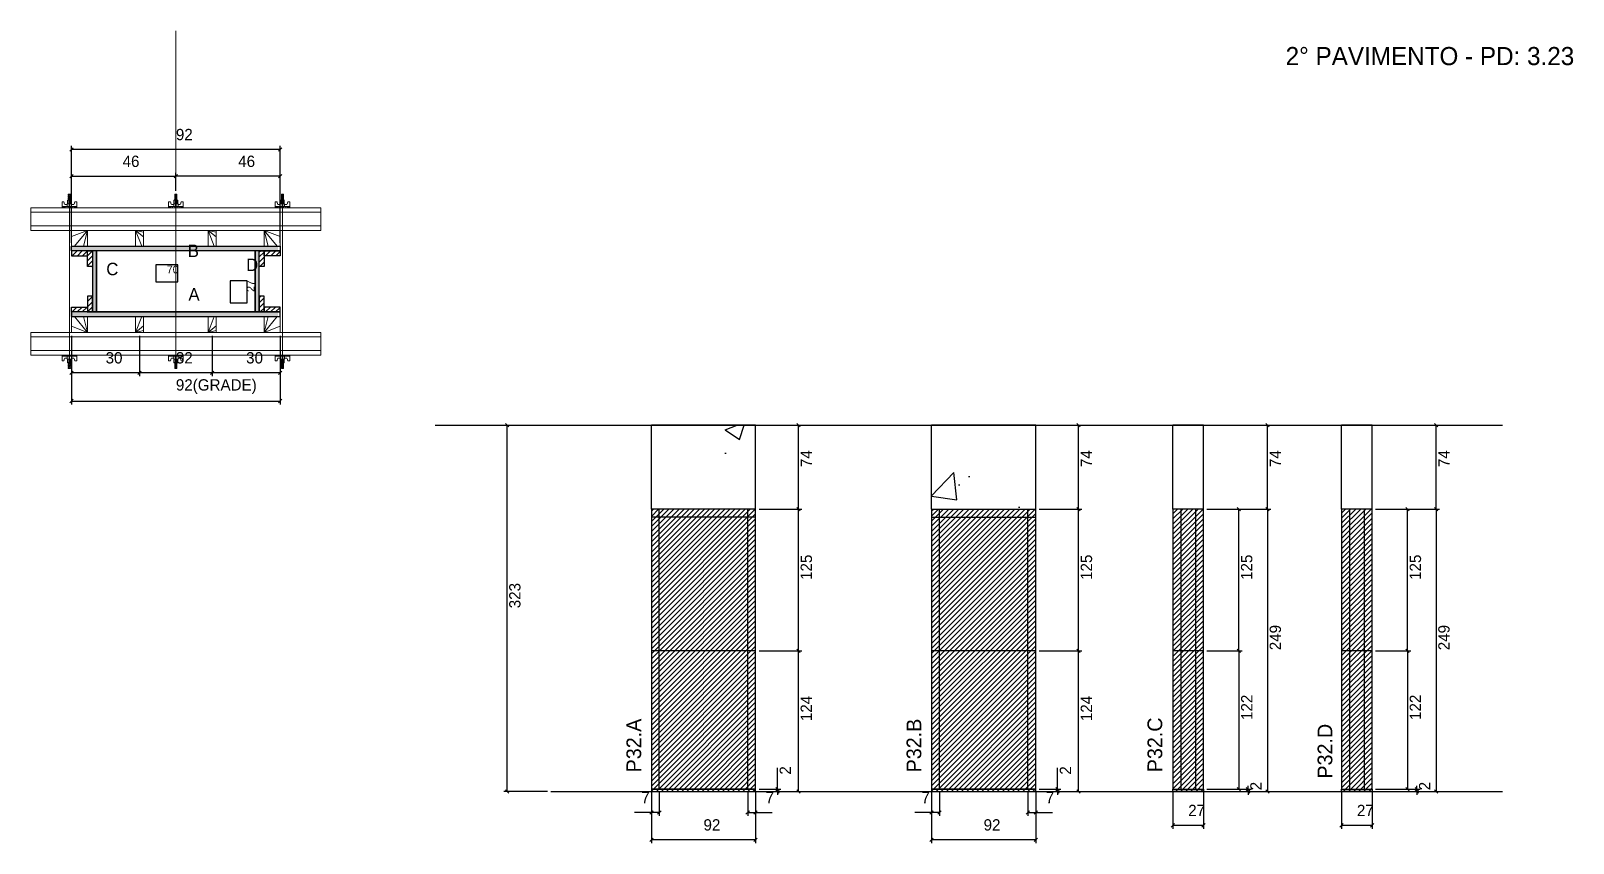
# Model space of a CAD drawing. Header units: metres. Extents: x 1918 to 3279, y 1598 to 2314.
import ezdxf

# ---------------------------------------------------------------- set-up
doc = ezdxf.new("R2010")
doc.units = ezdxf.units.M
for name, color, linetype in [('CHAPA', 7, 'Continuous'), ('COTA', 7, 'Continuous'), ('Hachura', 7, 'Continuous'), ('Madeira', 7, 'Continuous'), ('NIVEL 2° PAV.', 7, 'Continuous'), ('NOMENCLATURA', 7, 'Continuous'), ('Nível', 7, 'Continuous'), ('Painéis', 7, 'Continuous'), ('Perfil Metálico', 7, 'Continuous'), ('SARR_2.2x7', 7, 'Continuous'), ('SARRAFO', 7, 'Continuous'), ('Texto Seção', 7, 'Continuous'), ('TEXTO_GERAL', 7, 'Continuous')]:
    doc.layers.add(name, color=color, linetype=linetype)

msp = doc.modelspace()

# ---------------------------------------------------------------- hatches: boundary and pattern name
at = {"layer": 'COTA'}
h = msp.add_hatch(dxfattribs=at)
h.set_pattern_fill('AR-CONC')
h.paths.add_polyline_path([(2465.5, 1892.7), (2557.5, 1892.7), (2557.5, 1966.7), (2465.5, 1966.7), (2465.5, 1892.7)])
h = msp.add_hatch(dxfattribs=at)
h.set_pattern_fill('AR-CONC')
h.paths.add_polyline_path([(2712.7, 1892.7), (2804.7, 1892.7), (2804.7, 1966.7), (2712.7, 1966.7), (2712.7, 1892.7)])
h = msp.add_hatch(dxfattribs=at)
h.set_pattern_fill('AR-CONC')
h.paths.add_polyline_path([(2952.7, 1892.7), (2952.7, 1966.7), (2925.7, 1966.7), (2925.7, 1892.7), (2952.7, 1892.7)])
h = msp.add_hatch(dxfattribs=at)
h.set_pattern_fill('AR-CONC')
h.paths.add_polyline_path([(3101.6, 1892.7), (3101.6, 1966.7), (3074.6, 1966.7), (3074.6, 1892.7), (3101.6, 1892.7)])
at = {"layer": 'Hachura'}
h = msp.add_hatch(color=7, dxfattribs=at)
h.dxf.hatch_style = 1
h.paths.add_polyline_path([(1951.9, 2120.5), (1951.9, 2124.5), (2135.9, 2124.5), (2135.9, 2120.5), (1951.9, 2120.5)])
h = msp.add_hatch(dxfattribs=at)
h.set_pattern_fill('ANSI31')
h.paths.add_polyline_path([(1967.9, 2120.5), (1967.9, 2116.1), (1953.9, 2116.1), (1953.9, 2120.5), (1967.9, 2120.5)])
h = msp.add_hatch(dxfattribs=at)
h.set_pattern_fill('ANSI31')
h.paths.add_polyline_path([(1972.3, 2120.5), (1967.9, 2120.5), (1967.9, 2106.5), (1972.3, 2106.5), (1972.3, 2120.5)])
h = msp.add_hatch(color=7, dxfattribs=at)
h.dxf.hatch_style = 1
h.paths.add_polyline_path([(1975.9, 2120.5), (1972.3, 2120.5), (1972.3, 2066.5), (1975.9, 2066.5), (1975.9, 2120.5)])
h = msp.add_hatch(color=7, dxfattribs=at)
h.dxf.hatch_style = 1
h.paths.add_polyline_path([(1975.9, 2120.5), (1972.3, 2120.5), (1972.3, 2066.5), (1975.9, 2066.5), (1975.9, 2120.5)])
h = msp.add_hatch(color=7, dxfattribs=at)
h.dxf.hatch_style = 1
h.paths.add_polyline_path([(2119.5, 2120.5), (2115.9, 2120.5), (2115.9, 2066.5), (2119.5, 2066.5), (2119.5, 2120.5)])
h = msp.add_hatch(color=7, dxfattribs=at)
h.dxf.hatch_style = 1
h.paths.add_polyline_path([(2119.5, 2120.5), (2115.9, 2120.5), (2115.9, 2066.5), (2119.5, 2066.5), (2119.5, 2120.5)])
h = msp.add_hatch(dxfattribs=at)
h.set_pattern_fill('ANSI31')
h.paths.add_polyline_path([(2123.9, 2120.5), (2119.5, 2120.5), (2119.5, 2106.5), (2123.9, 2106.5), (2123.9, 2120.5)])
h = msp.add_hatch(dxfattribs=at)
h.set_pattern_fill('ANSI31')
h.paths.add_polyline_path([(2123.9, 2120.5), (2123.9, 2116.1), (2137.9, 2116.1), (2137.9, 2120.5), (2123.9, 2120.5)])
h = msp.add_hatch(dxfattribs=at)
h.set_pattern_fill('ANSI31')
h.paths.add_polyline_path([(1967.9, 2066.5), (1967.9, 2070.9), (1953.9, 2070.9), (1953.9, 2066.5), (1967.9, 2066.5)])
h = msp.add_hatch(dxfattribs=at)
h.set_pattern_fill('ANSI31')
h.paths.add_polyline_path([(1972.3, 2066.5), (1967.9, 2066.5), (1967.9, 2080.5), (1972.3, 2080.5), (1972.3, 2066.5)])
h = msp.add_hatch(dxfattribs=at)
h.set_pattern_fill('ANSI31')
h.paths.add_polyline_path([(2123.9, 2066.5), (2119.5, 2066.5), (2119.5, 2080.5), (2123.9, 2080.5), (2123.9, 2066.5)])
h = msp.add_hatch(dxfattribs=at)
h.set_pattern_fill('ANSI31')
h.paths.add_polyline_path([(2123.9, 2066.5), (2123.9, 2070.9), (2137.9, 2070.9), (2137.9, 2066.5), (2123.9, 2066.5)])
h = msp.add_hatch(color=7, dxfattribs=at)
h.dxf.hatch_style = 1
h.paths.add_polyline_path([(1951.9, 2066.5), (1951.9, 2062.5), (2135.9, 2062.5), (2135.9, 2066.5), (1951.9, 2066.5)])
h = msp.add_hatch(dxfattribs=at)
h.set_pattern_fill('ANSI31')
h.paths.add_polyline_path([(2557.5, 1643.7), (2557.5, 1892.7), (2465.5, 1892.7), (2465.5, 1643.7), (2557.5, 1643.7)])
h = msp.add_hatch(dxfattribs=at)
h.set_pattern_fill('ANSI31')
h.paths.add_polyline_path([(2804.7, 1643.7), (2804.7, 1892.7), (2712.7, 1892.7), (2712.7, 1643.7), (2804.7, 1643.7)])
h = msp.add_hatch(dxfattribs=at)
h.set_pattern_fill('ANSI31')
h.paths.add_polyline_path([(2952.7, 1643.7), (2952.7, 1892.7), (2925.7, 1892.7), (2925.7, 1643.7), (2952.7, 1643.7)])
h = msp.add_hatch(dxfattribs=at)
h.set_pattern_fill('ANSI31')
h.paths.add_polyline_path([(3101.6, 1643.7), (3101.6, 1892.7), (3074.6, 1892.7), (3074.6, 1643.7), (3101.6, 1643.7)])

# ---------------------------------------------------------------- linework, layer by layer
at = {"layer": 'CHAPA', "color": 1, "lineweight": 25}
for points in [[(1953.9, 2120.5), (1953.9, 2124.5), (2137.9, 2124.5), (2137.9, 2120.5)], [(1953.9, 2120.5), (1953.9, 2124.5), (2137.9, 2124.5), (2137.9, 2120.5)], [(1975.9, 2120.5), (1972.3, 2120.5), (1972.3, 2066.5), (1975.9, 2066.5)], [(1975.9, 2120.5), (1972.3, 2120.5), (1972.3, 2066.5), (1975.9, 2066.5)], [(2119.5, 2120.5), (2115.9, 2120.5), (2115.9, 2066.5), (2119.5, 2066.5)], [(2119.5, 2120.5), (2115.9, 2120.5), (2115.9, 2066.5), (2119.5, 2066.5)], [(1953.9, 2066.5), (1953.9, 2062.5), (2137.9, 2062.5), (2137.9, 2066.5)], [(1953.9, 2066.5), (1953.9, 2062.5), (2137.9, 2062.5), (2137.9, 2066.5)]]:
    msp.add_lwpolyline(points, close=True, dxfattribs=at)
at = {"layer": 'COTA', "color": 0, "lineweight": 25}
for p, q in [((1955.4, 2211.4), (1952.4, 2208.4)), ((2136.4, 2208.4), (2139.4, 2211.4)), ((1955.4, 2187.8), (1952.4, 2184.8)), ((2047.4, 2187.8), (2044.4, 2184.8)), ((2044.4, 2184.8), (2047.4, 2187.8)), ((2136.4, 2184.8), (2139.4, 2187.8)), ((1955.4, 2014.4), (1952.4, 2011.4)), ((2015.4, 2014.4), (2012.4, 2011.4)), ((2012.4, 2011.4), (2015.4, 2014.4)), ((2079.4, 2014.4), (2076.4, 2011.4)), ((2076.4, 2011.4), (2079.4, 2014.4)), ((2136.4, 2011.4), (2139.4, 2014.4)), ((1955.4, 1989.5), (1952.4, 1986.5)), ((2136.4, 1986.5), (2139.4, 1989.5)), ((2596.8, 1965.2), (2593.8, 1968.2)), ((2844, 1965.2), (2841, 1968.2)), ((3010.7, 1965.2), (3007.7, 1968.2)), ((3159.6, 1965.2), (3156.6, 1968.2)), ((2596.8, 1891.2), (2593.8, 1894.2)), ((2593.8, 1894.2), (2596.8, 1891.2)), ((2844, 1891.2), (2841, 1894.2)), ((2841, 1894.2), (2844, 1891.2)), ((2985.4, 1891.2), (2982.4, 1894.2)), ((3010.7, 1891.2), (3007.7, 1894.2)), ((3007.7, 1894.2), (3010.7, 1891.2)), ((3134.3, 1891.2), (3131.3, 1894.2)), ((3159.6, 1891.2), (3156.6, 1894.2)), ((3156.6, 1894.2), (3159.6, 1891.2)), ((2596.8, 1766.2), (2593.8, 1769.2)), ((2593.8, 1769.2), (2596.8, 1766.2)), ((2844, 1766.2), (2841, 1769.2)), ((2841, 1769.2), (2844, 1766.2)), ((2985.4, 1766.2), (2982.4, 1769.2)), ((2982.4, 1769.2), (2985.4, 1766.2)), ((3134.3, 1766.2), (3131.3, 1769.2)), ((3131.3, 1769.2), (3134.3, 1766.2)), ((2575.2, 1647.2), (2578.2, 1644.2)), ((2822.4, 1647.2), (2825.4, 1644.2)), ((2982.4, 1647.2), (2985.4, 1644.2)), ((2990.5, 1647.2), (2993.5, 1644.2)), ((3131.3, 1647.2), (3134.3, 1644.2)), ((3139.4, 1647.2), (3142.4, 1644.2)), ((2578.2, 1642.2), (2575.2, 1645.2)), ((2593.8, 1645.2), (2596.8, 1642.2)), ((2825.4, 1642.2), (2822.4, 1645.2)), ((2841, 1645.2), (2844, 1642.2)), ((2993.5, 1642.2), (2990.5, 1645.2)), ((3007.7, 1645.2), (3010.7, 1642.2)), ((3142.4, 1642.2), (3139.4, 1645.2)), ((3156.6, 1645.2), (3159.6, 1642.2)), ((2467, 1626.7), (2464, 1623.7)), ((2471, 1623.7), (2474, 1626.7)), ((2552, 1626.7), (2549, 1623.7)), ((2556, 1623.7), (2559, 1626.7)), ((2714.2, 1626.7), (2711.2, 1623.7)), ((2718.2, 1623.7), (2721.2, 1626.7)), ((2799.2, 1626.7), (2796.2, 1623.7)), ((2803.2, 1623.7), (2806.2, 1626.7)), ((2927.2, 1615.3), (2924.2, 1612.3)), ((2951.2, 1612.3), (2954.2, 1615.3)), ((3076.1, 1615.3), (3073.1, 1612.3)), ((3100.1, 1612.3), (3103.1, 1615.3)), ((2467, 1602.6), (2464, 1599.6)), ((2556, 1599.6), (2559, 1602.6)), ((2714.2, 1602.6), (2711.2, 1599.6)), ((2803.2, 1599.6), (2806.2, 1602.6))]:
    msp.add_line(p, q, dxfattribs=at)
at = {"layer": 'COTA', "color": 241, "lineweight": 25}
for p, q in [((1953.9, 2127.5), (1953.9, 2212.9)), ((2137.9, 2209.9), (1953.9, 2209.9)), ((2137.9, 2127.5), (2137.9, 2212.9)), ((1953.9, 2161.5), (1953.9, 2189.3)), ((1953.9, 2186.3), (2045.9, 2186.3)), ((2045.9, 2173.3), (2045.9, 2189.3)), ((2045.9, 2173.3), (2045.9, 2189.3)), ((2137.9, 2186.3), (2045.9, 2186.3)), ((2137.9, 2161.5), (2137.9, 2189.3)), ((1953.9, 2045.5), (1953.9, 1985)), ((1953.9, 2045.5), (1953.9, 2009.9)), ((2013.9, 2045.5), (2013.9, 2009.9)), ((2013.9, 2045.5), (2013.9, 2009.9)), ((2077.9, 2045.5), (2077.9, 2009.9)), ((2077.9, 2045.5), (2077.9, 2009.9)), ((2137.9, 2045.5), (2137.9, 1985)), ((2137.9, 2045.5), (2137.9, 2009.9)), ((2013.9, 2012.9), (1953.9, 2012.9)), ((2077.9, 2012.9), (2013.9, 2012.9)), ((2137.9, 2012.9), (2077.9, 2012.9)), ((1953.9, 1988), (2137.9, 1988)), ((2557.5, 1966.7), (2465.5, 1966.7)), ((2465.5, 1892.7), (2465.5, 1966.7)), ((2557.5, 1892.7), (2557.5, 1966.7)), ((2804.7, 1966.7), (2712.7, 1966.7)), ((2712.7, 1892.7), (2712.7, 1966.7)), ((2804.7, 1892.7), (2804.7, 1966.7)), ((2952.7, 1966.7), (2925.7, 1966.7)), ((2925.7, 1892.7), (2925.7, 1966.7)), ((2952.7, 1892.7), (2952.7, 1966.7)), ((3101.6, 1966.7), (3074.6, 1966.7)), ((3074.6, 1892.7), (3074.6, 1966.7)), ((3101.6, 1892.7), (3101.6, 1966.7))]:
    msp.add_line(p, q, dxfattribs=at)
at = {"layer": 'COTA', "color": 180, "lineweight": 25}
for p, q in [((2047.5, 2108), (2028.2, 2108)), ((2028.2, 2108), (2028.2, 2093)), ((2047.5, 2093), (2047.5, 2108)), ((2028.2, 2093), (2047.5, 2093)), ((2108.9, 2093.9), (2093.9, 2093.9)), ((2093.9, 2093.9), (2093.9, 2074.6)), ((2108.9, 2074.6), (2108.9, 2093.9)), ((2093.9, 2074.6), (2108.9, 2074.6))]:
    msp.add_line(p, q, dxfattribs=at)
at = {"layer": 'COTA', "color": 4, "lineweight": 25}
for p, q in [((2560.5, 1966.7), (2598.3, 1966.7)), ((2595.3, 1892.7), (2595.3, 1966.7)), ((2807.7, 1966.7), (2845.5, 1966.7)), ((2842.5, 1892.7), (2842.5, 1966.7)), ((2955.7, 1966.7), (3012.2, 1966.7)), ((3009.2, 1892.7), (3009.2, 1966.7)), ((3104.6, 1966.7), (3161.1, 1966.7)), ((3158.1, 1892.7), (3158.1, 1966.7)), ((2560.5, 1892.7), (2598.3, 1892.7)), ((2560.5, 1892.7), (2598.3, 1892.7)), ((2595.3, 1767.7), (2595.3, 1892.7)), ((2807.7, 1892.7), (2845.5, 1892.7)), ((2807.7, 1892.7), (2845.5, 1892.7)), ((2842.5, 1767.7), (2842.5, 1892.7)), ((2955.7, 1892.7), (2986.9, 1892.7)), ((2955.7, 1892.7), (3012.2, 1892.7)), ((2955.7, 1892.7), (3012.2, 1892.7)), ((2983.9, 1767.7), (2983.9, 1892.7)), ((3009.2, 1892.7), (3009.2, 1643.7)), ((3104.6, 1892.7), (3135.8, 1892.7)), ((3104.6, 1892.7), (3161.1, 1892.7)), ((3104.6, 1892.7), (3161.1, 1892.7)), ((3132.8, 1767.7), (3132.8, 1892.7)), ((3158.1, 1892.7), (3158.1, 1643.7)), ((2560.5, 1767.7), (2598.3, 1767.7)), ((2560.5, 1767.7), (2598.3, 1767.7)), ((2595.3, 1643.7), (2595.3, 1767.7)), ((2807.7, 1767.7), (2845.5, 1767.7)), ((2807.7, 1767.7), (2845.5, 1767.7)), ((2842.5, 1643.7), (2842.5, 1767.7)), ((2955.7, 1767.7), (2986.9, 1767.7)), ((2955.7, 1767.7), (2986.9, 1767.7)), ((2983.9, 1767.7), (2983.9, 1645.7)), ((3104.6, 1767.7), (3135.8, 1767.7)), ((3104.6, 1767.7), (3135.8, 1767.7)), ((3132.8, 1767.7), (3132.8, 1645.7)), ((2576.7, 1645.7), (2576.7, 1664.5)), ((2823.9, 1645.7), (2823.9, 1664.5)), ((2992, 1645.7), (2992, 1648.7)), ((3140.9, 1645.7), (3140.9, 1648.7)), ((2465.5, 1642.7), (2465.5, 1598.1)), ((2465.5, 1640.7), (2465.5, 1622.2)), ((2472.5, 1642.7), (2472.5, 1622.2)), ((2550.5, 1642.7), (2550.5, 1622.2)), ((2557.5, 1642.7), (2557.5, 1598.1)), ((2557.5, 1640.7), (2557.5, 1622.2)), ((2560.5, 1645.7), (2579.7, 1645.7)), ((2560.5, 1643.7), (2579.7, 1643.7)), ((2560.5, 1643.7), (2598.3, 1643.7)), ((2576.7, 1643.7), (2576.7, 1645.7)), ((2576.7, 1643.7), (2576.7, 1640.7)), ((2712.7, 1642.7), (2712.7, 1598.1)), ((2712.7, 1640.7), (2712.7, 1622.2)), ((2719.7, 1642.7), (2719.7, 1622.2)), ((2797.7, 1642.7), (2797.7, 1622.2)), ((2804.7, 1642.7), (2804.7, 1598.1)), ((2804.7, 1640.7), (2804.7, 1622.2)), ((2807.7, 1645.7), (2826.9, 1645.7)), ((2807.7, 1643.7), (2826.9, 1643.7)), ((2807.7, 1643.7), (2845.5, 1643.7)), ((2823.9, 1643.7), (2823.9, 1645.7)), ((2823.9, 1643.7), (2823.9, 1640.7)), ((2925.7, 1642.7), (2925.7, 1610.8)), ((2952.7, 1642.7), (2952.7, 1610.8)), ((2955.7, 1645.7), (2995, 1645.7)), ((2955.7, 1645.7), (2986.9, 1645.7)), ((2955.7, 1643.7), (2995, 1643.7)), ((2955.7, 1643.7), (3012.2, 1643.7)), ((2992, 1643.7), (2992, 1645.7)), ((2992, 1643.7), (2992, 1640.7)), ((3074.6, 1642.7), (3074.6, 1610.8)), ((3101.6, 1642.7), (3101.6, 1610.8)), ((3104.6, 1645.7), (3143.9, 1645.7)), ((3104.6, 1645.7), (3135.8, 1645.7)), ((3104.6, 1643.7), (3143.9, 1643.7)), ((3104.6, 1643.7), (3161.1, 1643.7)), ((3140.9, 1643.7), (3140.9, 1645.7)), ((3140.9, 1643.7), (3140.9, 1640.7)), ((2465.5, 1625.2), (2450.7, 1625.2)), ((2472.5, 1625.2), (2465.5, 1625.2)), ((2550.5, 1625.2), (2557.5, 1625.2)), ((2557.5, 1625.2), (2572.2, 1625.2)), ((2712.7, 1625.2), (2697.9, 1625.2)), ((2719.7, 1625.2), (2712.7, 1625.2)), ((2797.7, 1625.2), (2804.7, 1625.2)), ((2804.7, 1625.2), (2819.4, 1625.2)), ((2925.7, 1613.8), (2952.7, 1613.8)), ((3074.6, 1613.8), (3101.6, 1613.8)), ((2557.5, 1601.1), (2465.5, 1601.1)), ((2804.7, 1601.1), (2712.7, 1601.1))]:
    msp.add_line(p, q, dxfattribs=at)
at = {"layer": 'Hachura', "color": 0, "lineweight": 9}
for p, q in [((1953.6, 2165.2), (1950.2, 2165.2)), ((1953.6, 2165.2), (1950.2, 2165.2)), ((1950.2, 2165.2), (1950.2, 2162)), ((1950.8, 2169.6), (1953, 2168.5)), ((1952.9, 2168.3), (1950.8, 2169.4)), ((1950.8, 2168.4), (1953, 2167.3)), ((1952.9, 2167.1), (1950.8, 2168.2)), ((1950.8, 2167.3), (1953, 2166.2)), ((1952.9, 2166), (1950.8, 2167)), ((1952, 2165.2), (1950.8, 2165.9)), ((1950.9, 2170), (1951.2, 2170.3)), ((1950.9, 2169.7), (1950.9, 2170)), ((1952.8, 2170), (1950.9, 2170)), ((1950.9, 2169.7), (1952.8, 2168.7)), ((1950.9, 2169.7), (1952.8, 2168.7)), ((1950.9, 2168.5), (1950.9, 2169.2)), ((1952.8, 2168.2), (1950.9, 2169.2)), ((1950.9, 2168.5), (1952.8, 2167.6)), ((1950.9, 2167.4), (1950.9, 2168)), ((1952.8, 2167), (1950.9, 2168)), ((1950.9, 2167.8), (1950.9, 2168)), ((1950.9, 2167.4), (1952.8, 2166.4)), ((1950.9, 2166.2), (1950.9, 2166.8)), ((1952.8, 2165.9), (1950.9, 2166.8)), ((1950.9, 2166.2), (1952.8, 2165.2)), ((1951.8, 2165.2), (1950.9, 2165.7)), ((1950.9, 2165.2), (1950.9, 2165.7)), ((1951.2, 2170.3), (1952.5, 2170.3)), ((1951.3, 2165.2), (1951.3, 2162)), ((1952.8, 2169.4), (1951.5, 2170)), ((1952.9, 2169.4), (1951.8, 2170)), ((1952.3, 2170), (1953, 2169.7)), ((1952.8, 2170), (1952.5, 2170.3)), ((1952.6, 2170), (1952.8, 2169.9)), ((1952.8, 2169.4), (1952.8, 2168.7)), ((1952.8, 2167.6), (1952.8, 2168.2)), ((1952.8, 2166.8), (1952.8, 2167)), ((1952.8, 2166.8), (1952.8, 2166.4)), ((1952.8, 2165.9), (1952.8, 2165.2)), ((1952.8, 2165.2), (1952.8, 2162)), ((1953.6, 2162), (1953.6, 2165.2)), ((2047.6, 2165.2), (2044.2, 2165.2)), ((2047.6, 2165.2), (2044.2, 2165.2)), ((2044.2, 2165.2), (2044.2, 2162)), ((2044.8, 2169.6), (2047, 2168.5)), ((2046.9, 2168.3), (2044.8, 2169.4)), ((2044.8, 2168.4), (2047, 2167.3)), ((2046.9, 2167.1), (2044.8, 2168.2)), ((2044.8, 2167.3), (2047, 2166.2)), ((2046.9, 2166), (2044.8, 2167)), ((2046, 2165.2), (2044.8, 2165.9)), ((2044.9, 2170), (2045.2, 2170.3)), ((2044.9, 2169.7), (2044.9, 2170)), ((2046.8, 2170), (2044.9, 2170)), ((2044.9, 2169.7), (2046.8, 2168.7)), ((2044.9, 2169.7), (2046.8, 2168.7)), ((2044.9, 2168.5), (2044.9, 2169.2)), ((2046.8, 2168.2), (2044.9, 2169.2)), ((2044.9, 2168.5), (2046.8, 2167.6)), ((2044.9, 2167.4), (2044.9, 2168)), ((2046.8, 2167), (2044.9, 2168)), ((2044.9, 2167.8), (2044.9, 2168)), ((2044.9, 2167.4), (2046.8, 2166.4)), ((2044.9, 2166.2), (2044.9, 2166.8)), ((2046.8, 2165.9), (2044.9, 2166.8)), ((2044.9, 2166.2), (2046.8, 2165.2)), ((2045.8, 2165.2), (2044.9, 2165.7)), ((2044.9, 2165.2), (2044.9, 2165.7)), ((2045.2, 2170.3), (2046.5, 2170.3)), ((2045.3, 2165.2), (2045.3, 2162)), ((2046.8, 2169.4), (2045.5, 2170)), ((2046.9, 2169.4), (2045.8, 2170)), ((2046.3, 2170), (2047, 2169.7)), ((2046.8, 2170), (2046.5, 2170.3)), ((2046.6, 2170), (2046.8, 2169.9)), ((2046.8, 2169.4), (2046.8, 2168.7)), ((2046.8, 2167.6), (2046.8, 2168.2)), ((2046.8, 2166.8), (2046.8, 2167)), ((2046.8, 2166.8), (2046.8, 2166.4)), ((2046.8, 2165.9), (2046.8, 2165.2)), ((2046.8, 2165.2), (2046.8, 2162)), ((2047.6, 2162), (2047.6, 2165.2)), ((2138.2, 2165.2), (2141.6, 2165.2)), ((2138.2, 2165.2), (2141.6, 2165.2)), ((2138.2, 2162), (2138.2, 2165.2)), ((2139.5, 2170), (2138.9, 2169.7)), ((2138.9, 2169.4), (2140.1, 2170)), ((2141, 2169.6), (2138.9, 2168.5)), ((2138.9, 2168.3), (2141.1, 2169.4)), ((2141, 2168.4), (2138.9, 2167.3)), ((2138.9, 2167.1), (2141.1, 2168.2)), ((2141, 2167.3), (2138.9, 2166.2)), ((2138.9, 2166), (2141.1, 2167)), ((2139, 2170), (2139.3, 2170.3)), ((2139.3, 2170), (2139, 2169.9)), ((2139, 2169.4), (2140.3, 2170)), ((2139, 2170), (2141, 2170)), ((2141, 2169.7), (2139, 2168.7)), ((2141, 2169.7), (2139, 2168.7)), ((2139, 2169.4), (2139, 2168.7)), ((2139, 2168.2), (2141, 2169.2)), ((2141, 2168.5), (2139, 2167.6)), ((2139, 2167.6), (2139, 2168.2)), ((2139, 2167), (2141, 2168)), ((2141, 2167.4), (2139, 2166.4)), ((2139, 2166.8), (2139, 2167)), ((2139, 2166.8), (2139, 2166.4)), ((2139, 2165.9), (2141, 2166.8)), ((2141, 2166.2), (2139, 2165.2)), ((2139, 2165.9), (2139, 2165.2)), ((2139, 2165.2), (2139, 2162)), ((2140.6, 2170.3), (2139.3, 2170.3)), ((2139.8, 2165.2), (2141.1, 2165.9)), ((2140.1, 2165.2), (2141, 2165.7)), ((2141, 2170), (2140.6, 2170.3)), ((2140.6, 2165.2), (2140.6, 2162)), ((2141, 2169.7), (2141, 2170)), ((2141, 2168.5), (2141, 2169.2)), ((2141, 2167.4), (2141, 2168)), ((2141, 2167.8), (2141, 2168)), ((2141, 2166.2), (2141, 2166.8)), ((2141, 2165.2), (2141, 2165.7)), ((2141.6, 2165.2), (2141.6, 2162)), ((1945.5, 2158.5), (1945.5, 2163.7)), ((1945.5, 2163.7), (1947.1, 2163.7)), ((1945.5, 2159.4), (1958.4, 2159.4)), ((1945.5, 2159.4), (1950.6, 2159.4)), ((1958.4, 2158.5), (1945.5, 2158.5)), ((1945.6, 2159.4), (1945.6, 2158.5)), ((1945.8, 2159.4), (1945.8, 2158.5)), ((1946.2, 2159.4), (1946.2, 2158.5)), ((1946.6, 2159.4), (1946.6, 2158.5)), ((1947.1, 2163.7), (1947.7, 2161.5)), ((1947.5, 2159.4), (1947.5, 2158.5)), ((1948, 2161.2), (1950, 2161.2)), ((1948.9, 2159.4), (1948.9, 2158.5)), ((1957.4, 2158.5), (1949.6, 2158.5)), ((1950, 2162), (1953.9, 2162)), ((1950, 2159.4), (1950, 2162)), ((1951.9, 2159.4), (1950, 2159.4)), ((1950.6, 2159.4), (1951.3, 2159.4)), ((1951, 2159.1), (1951, 2159.3)), ((1951, 2158.7), (1951, 2159.1)), ((1951.6, 2159.4), (1951.6, 2161.4)), ((1951.9, 2159.4), (1951.9, 2158.5)), ((1952.1, 2161.4), (1952.1, 2159.4)), ((1952.9, 2159.3), (1952.9, 2158.9)), ((1953.9, 2162), (1953.6, 2162)), ((1953.9, 2162), (1953.6, 2162)), ((1953.9, 2162), (1953.9, 2159.4)), ((1955.8, 2161.2), (1953.9, 2161.2)), ((1954.9, 2159.4), (1954.9, 2158.5)), ((1956.7, 2163.7), (1956.1, 2161.5)), ((1956.4, 2159.4), (1956.4, 2158.5)), ((1958.4, 2163.7), (1956.7, 2163.7)), ((1957.2, 2159.4), (1957.2, 2158.5)), ((1957.7, 2159.4), (1957.7, 2158.5)), ((1958, 2159.4), (1958, 2158.5)), ((1958.2, 2159.4), (1958.2, 2158.5)), ((1958.4, 2159.4), (1958.4, 2163.7)), ((1958.4, 2159.4), (1958.4, 2158.5)), ((2039.5, 2158.5), (2039.5, 2163.7)), ((2039.5, 2163.7), (2041.1, 2163.7)), ((2039.5, 2159.4), (2052.4, 2159.4)), ((2039.5, 2159.4), (2044.6, 2159.4)), ((2052.4, 2158.5), (2039.5, 2158.5)), ((2039.6, 2159.4), (2039.6, 2158.5)), ((2039.8, 2159.4), (2039.8, 2158.5)), ((2040.2, 2159.4), (2040.2, 2158.5)), ((2040.6, 2159.4), (2040.6, 2158.5)), ((2041.1, 2163.7), (2041.7, 2161.5)), ((2041.5, 2159.4), (2041.5, 2158.5)), ((2042, 2161.2), (2044, 2161.2)), ((2042.9, 2159.4), (2042.9, 2158.5)), ((2051.4, 2158.5), (2043.6, 2158.5)), ((2044, 2162), (2047.9, 2162)), ((2044, 2159.4), (2044, 2162)), ((2045.9, 2159.4), (2044, 2159.4)), ((2044.6, 2159.4), (2045.3, 2159.4)), ((2045, 2159.1), (2045, 2159.3)), ((2045, 2158.7), (2045, 2159.1)), ((2045.6, 2159.4), (2045.6, 2161.4)), ((2045.9, 2159.4), (2045.9, 2158.5)), ((2046.1, 2161.4), (2046.1, 2159.4)), ((2046.9, 2159.3), (2046.9, 2158.9)), ((2047.9, 2162), (2047.6, 2162)), ((2047.9, 2162), (2047.6, 2162)), ((2047.9, 2162), (2047.9, 2159.4)), ((2049.8, 2161.2), (2047.9, 2161.2)), ((2048.9, 2159.4), (2048.9, 2158.5)), ((2050.7, 2163.7), (2050.1, 2161.5)), ((2050.4, 2159.4), (2050.4, 2158.5)), ((2052.4, 2163.7), (2050.7, 2163.7)), ((2051.2, 2159.4), (2051.2, 2158.5)), ((2051.7, 2159.4), (2051.7, 2158.5)), ((2052, 2159.4), (2052, 2158.5)), ((2052.2, 2159.4), (2052.2, 2158.5)), ((2052.4, 2159.4), (2052.4, 2163.7)), ((2052.4, 2159.4), (2052.4, 2158.5)), ((2133.5, 2159.4), (2133.5, 2163.7)), ((2133.5, 2163.7), (2135.2, 2163.7)), ((2146.4, 2159.4), (2133.5, 2159.4)), ((2133.5, 2159.4), (2133.5, 2158.5)), ((2133.5, 2158.5), (2146.4, 2158.5)), ((2133.6, 2159.4), (2133.6, 2158.5)), ((2133.8, 2159.4), (2133.8, 2158.5)), ((2134.2, 2159.4), (2134.2, 2158.5)), ((2134.4, 2158.5), (2142.2, 2158.5)), ((2134.6, 2159.4), (2134.6, 2158.5)), ((2135.2, 2163.7), (2135.7, 2161.5)), ((2135.5, 2159.4), (2135.5, 2158.5)), ((2136, 2161.2), (2138, 2161.2)), ((2136.9, 2159.4), (2136.9, 2158.5)), ((2141.9, 2162), (2138, 2162)), ((2138, 2162), (2138, 2159.4)), ((2138, 2162), (2138.2, 2162)), ((2138, 2162), (2138.2, 2162)), ((2138.9, 2159.3), (2138.9, 2158.9)), ((2139.7, 2161.4), (2139.7, 2159.4)), ((2139.9, 2159.4), (2141.9, 2159.4)), ((2139.9, 2159.4), (2139.9, 2158.5)), ((2140.2, 2159.4), (2140.2, 2161.4)), ((2141.2, 2159.4), (2140.6, 2159.4)), ((2140.9, 2159.1), (2140.9, 2159.3)), ((2140.9, 2158.7), (2140.9, 2159.1)), ((2146.4, 2159.4), (2141.2, 2159.4)), ((2141.9, 2159.4), (2141.9, 2162)), ((2143.8, 2161.2), (2141.9, 2161.2)), ((2143, 2159.4), (2143, 2158.5)), ((2144.7, 2163.7), (2144.1, 2161.5)), ((2144.4, 2159.4), (2144.4, 2158.5)), ((2146.4, 2163.7), (2144.7, 2163.7)), ((2145.2, 2159.4), (2145.2, 2158.5)), ((2145.7, 2159.4), (2145.7, 2158.5)), ((2146, 2159.4), (2146, 2158.5)), ((2146.2, 2159.4), (2146.2, 2158.5)), ((2146.4, 2158.5), (2146.4, 2163.7)), ((1958.4, 2028.5), (1945.5, 2028.5)), ((1945.5, 2028.5), (1945.5, 2023.4)), ((1945.6, 2027.6), (1945.6, 2028.5)), ((1945.8, 2027.6), (1945.8, 2028.5)), ((1946.2, 2027.6), (1946.2, 2028.5)), ((1946.6, 2027.6), (1946.6, 2028.5)), ((1947.5, 2027.6), (1947.5, 2028.5)), ((1948.9, 2027.6), (1948.9, 2028.5)), ((1957.4, 2028.5), (1949.6, 2028.5)), ((1951, 2028.4), (1951, 2027.9)), ((1951, 2027.9), (1951, 2027.7)), ((1951.9, 2027.6), (1951.9, 2028.5)), ((1952.9, 2027.8), (1952.9, 2028.2)), ((1954.9, 2027.6), (1954.9, 2028.5)), ((1956.4, 2027.6), (1956.4, 2028.5)), ((1957.2, 2027.6), (1957.2, 2028.5)), ((1957.7, 2027.6), (1957.7, 2028.5)), ((1958, 2027.6), (1958, 2028.5)), ((1958.2, 2027.6), (1958.2, 2028.5)), ((1958.4, 2027.6), (1958.4, 2028.5)), ((2052.4, 2028.5), (2039.5, 2028.5)), ((2039.5, 2028.5), (2039.5, 2023.4)), ((2039.6, 2027.6), (2039.6, 2028.5)), ((2039.8, 2027.6), (2039.8, 2028.5)), ((2040.2, 2027.6), (2040.2, 2028.5)), ((2040.6, 2027.6), (2040.6, 2028.5)), ((2041.5, 2027.6), (2041.5, 2028.5)), ((2042.9, 2027.6), (2042.9, 2028.5)), ((2051.4, 2028.5), (2043.6, 2028.5)), ((2045, 2028.4), (2045, 2027.9)), ((2045, 2027.9), (2045, 2027.7)), ((2045.9, 2027.6), (2045.9, 2028.5)), ((2046.9, 2027.8), (2046.9, 2028.2)), ((2048.9, 2027.6), (2048.9, 2028.5)), ((2050.4, 2027.6), (2050.4, 2028.5)), ((2051.2, 2027.6), (2051.2, 2028.5)), ((2051.7, 2027.6), (2051.7, 2028.5)), ((2052, 2027.6), (2052, 2028.5)), ((2052.2, 2027.6), (2052.2, 2028.5)), ((2052.4, 2027.6), (2052.4, 2028.5)), ((2133.5, 2028.5), (2146.4, 2028.5)), ((2133.5, 2027.6), (2133.5, 2028.5)), ((2133.6, 2027.6), (2133.6, 2028.5)), ((2133.8, 2027.6), (2133.8, 2028.5)), ((2134.2, 2027.6), (2134.2, 2028.5)), ((2134.4, 2028.5), (2142.2, 2028.5)), ((2134.6, 2027.6), (2134.6, 2028.5)), ((2135.5, 2027.6), (2135.5, 2028.5)), ((2136.9, 2027.6), (2136.9, 2028.5)), ((2138.9, 2027.8), (2138.9, 2028.2)), ((2139.9, 2027.6), (2139.9, 2028.5)), ((2140.9, 2028.4), (2140.9, 2027.9)), ((2140.9, 2027.9), (2140.9, 2027.7)), ((2143, 2027.6), (2143, 2028.5)), ((2144.4, 2027.6), (2144.4, 2028.5)), ((2145.2, 2027.6), (2145.2, 2028.5)), ((2145.7, 2027.6), (2145.7, 2028.5)), ((2146, 2027.6), (2146, 2028.5)), ((2146.2, 2027.6), (2146.2, 2028.5)), ((2146.4, 2028.5), (2146.4, 2023.4)), ((1945.5, 2027.6), (1958.4, 2027.6)), ((1945.5, 2027.6), (1950.6, 2027.6)), ((1945.5, 2023.4), (1947.1, 2023.4)), ((1947.1, 2023.4), (1947.7, 2025.6)), ((1948, 2025.8), (1950, 2025.8)), ((1951.9, 2027.6), (1950, 2027.6)), ((1950, 2027.6), (1950, 2025)), ((1950, 2025), (1953.9, 2025)), ((1950.2, 2021.8), (1950.2, 2025)), ((1953.6, 2021.9), (1950.2, 2021.9)), ((1953.6, 2021.8), (1950.2, 2021.8)), ((1950.6, 2027.6), (1951.3, 2027.6)), ((1952, 2021.8), (1950.8, 2021.2)), ((1952.9, 2021.1), (1950.8, 2020)), ((1950.8, 2019.8), (1953, 2020.9)), ((1952.9, 2019.9), (1950.8, 2018.9)), ((1950.8, 2018.6), (1953, 2019.7)), ((1952.9, 2018.8), (1950.8, 2017.7)), ((1950.8, 2017.5), (1953, 2018.5)), ((1950.9, 2020.9), (1952.8, 2021.8)), ((1951.8, 2021.8), (1950.9, 2021.4)), ((1950.9, 2021.8), (1950.9, 2021.4)), ((1952.8, 2021.2), (1950.9, 2020.2)), ((1950.9, 2020.9), (1950.9, 2020.2)), ((1950.9, 2019.7), (1952.8, 2020.7)), ((1952.8, 2020), (1950.9, 2019)), ((1950.9, 2019.7), (1950.9, 2019)), ((1950.9, 2018.5), (1952.8, 2019.5)), ((1950.9, 2019.3), (1950.9, 2019)), ((1952.8, 2018.9), (1950.9, 2017.9)), ((1950.9, 2018.5), (1950.9, 2017.9)), ((1950.9, 2017.4), (1952.8, 2018.3)), ((1950.9, 2017.4), (1952.8, 2018.3)), ((1950.9, 2017.4), (1950.9, 2017)), ((1950.9, 2017), (1951.2, 2016.7)), ((1952.8, 2017), (1950.9, 2017)), ((1951.2, 2016.7), (1952.5, 2016.7)), ((1951.3, 2021.8), (1951.3, 2025)), ((1952.8, 2017.7), (1951.5, 2017)), ((1951.6, 2027.6), (1951.6, 2025.6)), ((1952.9, 2017.6), (1951.8, 2017)), ((1952.1, 2025.6), (1952.1, 2027.6)), ((1952.3, 2017), (1953, 2017.4)), ((1952.8, 2017), (1952.5, 2016.7)), ((1952.6, 2017), (1952.8, 2017.2)), ((1952.8, 2021.8), (1952.8, 2025)), ((1952.8, 2021.2), (1952.8, 2021.8)), ((1952.8, 2020.2), (1952.8, 2020.7)), ((1952.8, 2020.2), (1952.8, 2020)), ((1952.8, 2019.5), (1952.8, 2018.9)), ((1952.8, 2017.7), (1952.8, 2018.3)), ((1953.6, 2025), (1953.6, 2021.8)), ((1953.9, 2025), (1953.6, 2025)), ((1953.9, 2025), (1953.6, 2025)), ((1953.9, 2025), (1953.9, 2027.6)), ((1955.8, 2025.8), (1953.9, 2025.8)), ((1956.7, 2023.4), (1956.1, 2025.6)), ((1958.4, 2023.4), (1956.7, 2023.4)), ((1958.4, 2027.6), (1958.4, 2023.4)), ((2039.5, 2027.6), (2052.4, 2027.6)), ((2039.5, 2027.6), (2044.6, 2027.6)), ((2039.5, 2023.4), (2041.1, 2023.4)), ((2041.1, 2023.4), (2041.7, 2025.6)), ((2042, 2025.8), (2044, 2025.8)), ((2045.9, 2027.6), (2044, 2027.6)), ((2044, 2027.6), (2044, 2025)), ((2044, 2025), (2047.9, 2025)), ((2044.2, 2021.8), (2044.2, 2025)), ((2047.6, 2021.9), (2044.2, 2021.9)), ((2047.6, 2021.8), (2044.2, 2021.8)), ((2044.6, 2027.6), (2045.3, 2027.6)), ((2046, 2021.8), (2044.8, 2021.2)), ((2046.9, 2021.1), (2044.8, 2020)), ((2044.8, 2019.8), (2047, 2020.9)), ((2046.9, 2019.9), (2044.8, 2018.9)), ((2044.8, 2018.6), (2047, 2019.7)), ((2046.9, 2018.8), (2044.8, 2017.7)), ((2044.8, 2017.5), (2047, 2018.5)), ((2044.9, 2020.9), (2046.8, 2021.8)), ((2045.8, 2021.8), (2044.9, 2021.4)), ((2044.9, 2021.8), (2044.9, 2021.4)), ((2046.8, 2021.2), (2044.9, 2020.2)), ((2044.9, 2020.9), (2044.9, 2020.2)), ((2044.9, 2019.7), (2046.8, 2020.7)), ((2046.8, 2020), (2044.9, 2019)), ((2044.9, 2019.7), (2044.9, 2019)), ((2044.9, 2018.5), (2046.8, 2019.5)), ((2044.9, 2019.3), (2044.9, 2019)), ((2046.8, 2018.9), (2044.9, 2017.9)), ((2044.9, 2018.5), (2044.9, 2017.9)), ((2044.9, 2017.4), (2046.8, 2018.3)), ((2044.9, 2017.4), (2046.8, 2018.3)), ((2044.9, 2017.4), (2044.9, 2017)), ((2044.9, 2017), (2045.2, 2016.7)), ((2046.8, 2017), (2044.9, 2017)), ((2045.2, 2016.7), (2046.5, 2016.7)), ((2045.3, 2021.8), (2045.3, 2025)), ((2046.8, 2017.7), (2045.5, 2017)), ((2045.6, 2027.6), (2045.6, 2025.6)), ((2046.9, 2017.6), (2045.8, 2017)), ((2046.1, 2025.6), (2046.1, 2027.6)), ((2046.3, 2017), (2047, 2017.4)), ((2046.8, 2017), (2046.5, 2016.7)), ((2046.6, 2017), (2046.8, 2017.2)), ((2046.8, 2021.8), (2046.8, 2025)), ((2046.8, 2021.2), (2046.8, 2021.8)), ((2046.8, 2020.2), (2046.8, 2020.7)), ((2046.8, 2020.2), (2046.8, 2020)), ((2046.8, 2019.5), (2046.8, 2018.9)), ((2046.8, 2017.7), (2046.8, 2018.3)), ((2047.6, 2025), (2047.6, 2021.8)), ((2047.9, 2025), (2047.6, 2025)), ((2047.9, 2025), (2047.6, 2025)), ((2047.9, 2025), (2047.9, 2027.6)), ((2049.8, 2025.8), (2047.9, 2025.8)), ((2050.7, 2023.4), (2050.1, 2025.6)), ((2052.4, 2023.4), (2050.7, 2023.4)), ((2052.4, 2027.6), (2052.4, 2023.4)), ((2146.4, 2027.6), (2133.5, 2027.6)), ((2133.5, 2027.6), (2133.5, 2023.4)), ((2133.5, 2023.4), (2135.2, 2023.4)), ((2135.2, 2023.4), (2135.7, 2025.6)), ((2136, 2025.8), (2138, 2025.8)), ((2138, 2025), (2138, 2027.6)), ((2141.9, 2025), (2138, 2025)), ((2138, 2025), (2138.2, 2025)), ((2138, 2025), (2138.2, 2025)), ((2138.2, 2025), (2138.2, 2021.8)), ((2138.2, 2021.9), (2141.6, 2021.9)), ((2138.2, 2021.8), (2141.6, 2021.8)), ((2138.9, 2021.1), (2141.1, 2020)), ((2141, 2019.8), (2138.9, 2020.9)), ((2138.9, 2019.9), (2141.1, 2018.9)), ((2141, 2018.6), (2138.9, 2019.7)), ((2138.9, 2018.8), (2141.1, 2017.7)), ((2141, 2017.5), (2138.9, 2018.5)), ((2138.9, 2017.6), (2140.1, 2017)), ((2139.5, 2017), (2138.9, 2017.4)), ((2139, 2021.8), (2139, 2025)), ((2139, 2021.2), (2139, 2021.8)), ((2141, 2020.9), (2139, 2021.8)), ((2139, 2021.2), (2141, 2020.2)), ((2139, 2020.2), (2139, 2020.7)), ((2141, 2019.7), (2139, 2020.7)), ((2139, 2020.2), (2139, 2020)), ((2139, 2020), (2141, 2019)), ((2139, 2019.5), (2139, 2018.9)), ((2141, 2018.5), (2139, 2019.5)), ((2139, 2018.9), (2141, 2017.9)), ((2141, 2017.4), (2139, 2018.3)), ((2139, 2017.7), (2139, 2018.3)), ((2141, 2017.4), (2139, 2018.3)), ((2139, 2017.7), (2140.3, 2017)), ((2139.3, 2017), (2139, 2017.2)), ((2139, 2017), (2139.3, 2016.7)), ((2139, 2017), (2141, 2017)), ((2140.6, 2016.7), (2139.3, 2016.7)), ((2139.7, 2025.6), (2139.7, 2027.6)), ((2139.8, 2021.8), (2141.1, 2021.2)), ((2139.9, 2027.6), (2141.9, 2027.6)), ((2140.1, 2021.8), (2141, 2021.4)), ((2140.2, 2027.6), (2140.2, 2025.6)), ((2141.2, 2027.6), (2140.6, 2027.6)), ((2140.6, 2021.8), (2140.6, 2025)), ((2141, 2017), (2140.6, 2016.7)), ((2141, 2021.8), (2141, 2021.4)), ((2141, 2020.9), (2141, 2020.2)), ((2141, 2019.7), (2141, 2019)), ((2141, 2019.3), (2141, 2019)), ((2141, 2018.5), (2141, 2017.9)), ((2141, 2017.4), (2141, 2017)), ((2146.4, 2027.6), (2141.2, 2027.6)), ((2141.6, 2021.8), (2141.6, 2025)), ((2141.9, 2027.6), (2141.9, 2025)), ((2143.8, 2025.8), (2141.9, 2025.8)), ((2144.7, 2023.4), (2144.1, 2025.6)), ((2146.4, 2023.4), (2144.7, 2023.4))]:
    msp.add_line(p, q, dxfattribs=at)
at = {"layer": 'Hachura', "color": 251, "lineweight": 9}
for p, q in [((1951.9, 2169.3), (1951.9, 2021.5)), ((2045.9, 2169.3), (2045.9, 2021.5)), ((2139.9, 2169.3), (2139.9, 2021.5))]:
    msp.add_line(p, q, dxfattribs=at)
at = {"layer": 'Madeira', "color": 126, "lineweight": 18}
for p, q in [((1967.9, 2138.5), (1953.9, 2133.1)), ((1967.9, 2138.5), (1956.4, 2124.5)), ((1967.9, 2138.5), (1964.4, 2124.5)), ((2010.4, 2138.5), (2017.4, 2132.8)), ((2010.4, 2138.5), (2017.4, 2136.8)), ((2010.4, 2138.5), (2015.8, 2124.5)), ((2074.4, 2138.5), (2081.4, 2132.8)), ((2074.4, 2138.5), (2081.4, 2136.8)), ((2074.4, 2138.5), (2079.8, 2124.5)), ((2123.9, 2138.5), (2135.4, 2124.5)), ((2123.9, 2138.5), (2127.4, 2124.5)), ((2123.9, 2138.5), (2137.9, 2133.1)), ((1967.9, 2048.5), (1956.4, 2062.5)), ((1967.9, 2048.5), (1964.4, 2062.5)), ((2010.4, 2048.5), (2015.8, 2062.5)), ((2074.4, 2048.5), (2079.8, 2062.5)), ((2123.9, 2048.5), (2135.4, 2062.5)), ((2123.9, 2048.5), (2127.4, 2062.5)), ((1967.9, 2048.5), (1953.9, 2054)), ((2010.4, 2048.5), (2017.4, 2054.3)), ((2010.4, 2048.5), (2017.4, 2050.3)), ((2074.4, 2048.5), (2081.4, 2054.3)), ((2074.4, 2048.5), (2081.4, 2050.3)), ((2123.9, 2048.5), (2137.9, 2053.9))]:
    msp.add_line(p, q, dxfattribs=at)
for points in [[(1953.9, 2138.5), (1953.9, 2124.5), (2137.9, 2124.5), (2137.9, 2138.5)], [(1967.9, 2138.5), (1967.9, 2124.5), (1953.9, 2124.5), (1953.9, 2138.5)], [(2010.4, 2138.5), (2017.4, 2138.5), (2017.4, 2124.5), (2010.4, 2124.5)], [(2074.4, 2138.5), (2081.4, 2138.5), (2081.4, 2124.5), (2074.4, 2124.5)], [(2123.9, 2138.5), (2123.9, 2124.5), (2137.9, 2124.5), (2137.9, 2138.5)], [(1953.9, 2048.5), (1953.9, 2062.5), (2137.9, 2062.5), (2137.9, 2048.5)], [(1967.9, 2048.5), (1967.9, 2062.5), (1953.9, 2062.5), (1953.9, 2048.5)], [(2010.4, 2048.5), (2017.4, 2048.5), (2017.4, 2062.5), (2010.4, 2062.5)], [(2074.4, 2048.5), (2081.4, 2048.5), (2081.4, 2062.5), (2074.4, 2062.5)], [(2123.9, 2048.5), (2123.9, 2062.5), (2137.9, 2062.5), (2137.9, 2048.5)]]:
    msp.add_lwpolyline(points, close=True, dxfattribs=at)
at = {"layer": 'NIVEL 2° PAV.', "color": 4, "lineweight": 25}
for p, q in [((2335, 1966.7), (2341.2, 1966.7)), ((2338.2, 1643.7), (2338.2, 1966.7)), ((2373.8, 1643.7), (2335.2, 1643.7))]:
    msp.add_line(p, q, dxfattribs=at)
at = {"layer": 'NIVEL 2° PAV.', "color": 0, "lineweight": 25}
for p, q in [((2339.7, 1965.2), (2336.7, 1968.2)), ((2336.7, 1645.2), (2339.7, 1642.2))]:
    msp.add_line(p, q, dxfattribs=at)
at = {"layer": 'Nível', "color": 4, "lineweight": 25}
for p, q in [((2274.7, 1966.7), (3216.7, 1966.7)), ((2376.8, 1643.7), (3216.7, 1643.7))]:
    msp.add_line(p, q, dxfattribs=at)
at = {"layer": 'Painéis', "color": 200, "lineweight": 25}
for p, q in [((2465.5, 1892.7), (2465.5, 1643.7)), ((2557.5, 1892.7), (2465.5, 1892.7)), ((2557.5, 1643.7), (2557.5, 1892.7)), ((2712.7, 1892.7), (2712.7, 1643.7)), ((2712.7, 1892.7), (2804.7, 1892.7)), ((2804.7, 1643.7), (2804.7, 1892.7)), ((2925.7, 1892.7), (2925.7, 1645.7)), ((2952.7, 1892.7), (2925.7, 1892.7)), ((2952.7, 1645.7), (2952.7, 1892.7)), ((3074.6, 1892.7), (3074.6, 1645.7)), ((3101.6, 1892.7), (3074.6, 1892.7)), ((3101.6, 1645.7), (3101.6, 1892.7)), ((2557.5, 1767.7), (2465.5, 1767.7)), ((2804.7, 1767.7), (2712.7, 1767.7)), ((2952.7, 1767.7), (2925.7, 1767.7)), ((3101.6, 1767.7), (3074.6, 1767.7)), ((2465.5, 1645.7), (2557.5, 1645.7)), ((2712.7, 1645.7), (2804.7, 1645.7)), ((2925.7, 1645.7), (2952.7, 1645.7)), ((3074.6, 1645.7), (3101.6, 1645.7))]:
    msp.add_line(p, q, dxfattribs=at)
for points in [[(2115.9, 2066.5), (2115.9, 2120.5), (1975.9, 2120.5), (1975.9, 2066.5)], [(2557.5, 1645.7), (2465.5, 1645.7), (2465.5, 1643.7), (2557.5, 1643.7)], [(2804.7, 1645.7), (2712.7, 1645.7), (2712.7, 1643.7), (2804.7, 1643.7)], [(2925.7, 1645.7), (2952.7, 1645.7), (2952.7, 1643.7), (2925.7, 1643.7)], [(3074.6, 1645.7), (3101.6, 1645.7), (3101.6, 1643.7), (3074.6, 1643.7)]]:
    msp.add_lwpolyline(points, close=True, dxfattribs=at)
at = {"layer": 'Perfil Metálico', "color": 224, "lineweight": 18}
for points in [[(1917.9, 2158.5), (1917.9, 2138.5), (2173.9, 2138.5), (2173.9, 2158.5)], [(2173.9, 2142.5), (2173.9, 2154.5), (1917.9, 2154.5), (1917.9, 2142.5)], [(1917.9, 2028.5), (1917.9, 2048.5), (2173.9, 2048.5), (2173.9, 2028.5)], [(2173.9, 2044.5), (2173.9, 2032.5), (1917.9, 2032.5), (1917.9, 2044.5)]]:
    msp.add_lwpolyline(points, close=True, dxfattribs=at)
at = {"layer": 'SARR_2.2x7', "color": 40, "lineweight": 25}
for p, q in [((2472.5, 1767.7), (2472.5, 1892.7)), ((2550.5, 1767.7), (2550.5, 1892.7)), ((2719.7, 1767.7), (2719.7, 1892.7)), ((2797.7, 1767.7), (2797.7, 1892.7)), ((2932.7, 1892.7), (2932.7, 1645.7)), ((2945.7, 1892.7), (2945.7, 1645.7)), ((3081.6, 1892.7), (3081.6, 1645.7)), ((3094.6, 1892.7), (3094.6, 1645.7)), ((2557.5, 1885.7), (2465.5, 1885.7)), ((2712.7, 1885.7), (2804.7, 1885.7)), ((2472.5, 1645.7), (2472.5, 1767.7)), ((2550.5, 1645.7), (2550.5, 1767.7)), ((2719.7, 1645.7), (2719.7, 1767.7)), ((2797.7, 1645.7), (2797.7, 1767.7))]:
    msp.add_line(p, q, dxfattribs=at)
at = {"layer": 'SARRAFO', "color": 251, "lineweight": 25}
for points in [[(1953.9, 2116.1), (1967.9, 2116.1), (1967.9, 2120.5), (1953.9, 2120.5)], [(1967.9, 2106.5), (1967.9, 2120.5), (1972.3, 2120.5), (1972.3, 2106.5)], [(2119.5, 2106.5), (2119.5, 2120.5), (2123.9, 2120.5), (2123.9, 2106.5)], [(2137.9, 2116.1), (2123.9, 2116.1), (2123.9, 2120.5), (2137.9, 2120.5)], [(1953.9, 2070.9), (1967.9, 2070.9), (1967.9, 2066.5), (1953.9, 2066.5)], [(1967.9, 2080.5), (1967.9, 2066.5), (1972.3, 2066.5), (1972.3, 2080.5)], [(2119.5, 2080.5), (2119.5, 2066.5), (2123.9, 2066.5), (2123.9, 2080.5)], [(2137.9, 2070.9), (2123.9, 2070.9), (2123.9, 2066.5), (2137.9, 2066.5)]]:
    msp.add_lwpolyline(points, close=True, dxfattribs=at)
at = {"layer": 'Texto Seção', "color": 252, "lineweight": 15}
msp.add_line((2045.9, 2189.4), (2045.9, 2314.4), dxfattribs=at)

# ---------------------------------------------------------------- texts
at = {"layer": 'COTA', "color": 241, "lineweight": 25}
for s, p in [('92', (2045.9, 2218)), ('46', (1998.9, 2194.4)), ('46', (2100.9, 2194.4)), ('30', (1983.9, 2021.1)), ('32', (2045.9, 2021.1)), ('30', (2107.9, 2021.1)), ('92(GRADE)', (2045.9, 1997.2))]:
    msp.add_text(s, height=10, dxfattribs=at).set_placement(p)
at = {"layer": 'COTA', "color": 1, "lineweight": 25}
msp.add_text('70', height=7, dxfattribs=at).set_placement((2037.9, 2100.5))
msp.add_text('27', height=7, rotation=90, dxfattribs=at).set_placement((2115.4, 2084.2))
at = {"layer": 'COTA', "color": 240, "lineweight": 25}
for s, p in [('74', (2607.2, 1929.7)), ('74', (2854.4, 1929.7)), ('74', (3021.1, 1929.7)), ('74', (3170, 1929.7)), ('125', (2607.2, 1830.2)), ('125', (2854.4, 1830.2)), ('125', (2995.8, 1830.2)), ('125', (3144.7, 1830.2)), ('249', (3021.1, 1768.2)), ('249', (3169.9, 1768.2)), ('124', (2607.2, 1705.7)), ('124', (2854.4, 1705.7)), ('122', (2995.9, 1706.7)), ('122', (3144.7, 1706.7)), ('2', (2588.7, 1658.5)), ('2', (2835.9, 1658.5)), ('2', (3004, 1644.7)), ('2', (3152.9, 1644.7))]:
    msp.add_text(s, height=10, rotation=90, dxfattribs=at).set_placement(p)
for s, p in [('7', (2456.6, 1633.3)), ('7', (2566.3, 1633.3)), ('7', (2703.8, 1633.3)), ('7', (2813.5, 1633.3)), ('27', (2939.2, 1621.9)), ('27', (3088.1, 1621.9)), ('92', (2511.5, 1609.2)), ('92', (2758.7, 1609.2))]:
    msp.add_text(s, height=10, dxfattribs=at).set_placement(p)
at = {"layer": 'NIVEL 2° PAV.', "color": 240, "lineweight": 25}
msp.add_text('323', height=10, rotation=90, dxfattribs=at).set_placement((2350, 1805.2))
at = {"layer": 'NOMENCLATURA', "color": 2, "lineweight": 25}
msp.add_text('2° PAVIMENTO - PD: 3.23', height=16, dxfattribs=at).set_placement((3025.2, 2284.2))
at = {"layer": 'Texto Seção', "color": 7, "lineweight": 15}
for s, p in [('P32.A', (2456.5, 1660.5)), ('P32.B', (2703.7, 1660.5)), ('P32.C', (2916.3, 1660.6)), ('P32.D', (3066.4, 1655))]:
    msp.add_text(s, height=13, rotation=90, dxfattribs=at).set_placement(p)
at = {"layer": 'TEXTO_GERAL', "color": 7, "lineweight": 25}
for s, p in [('B', (2056.4, 2115)), ('C', (1984.5, 2098.9)), ('D', (2107.9, 2102.6)), ('A', (2057, 2076.6))]:
    msp.add_text(s, height=11, dxfattribs=at).set_placement(p)

doc.saveas('drawing.dxf')
